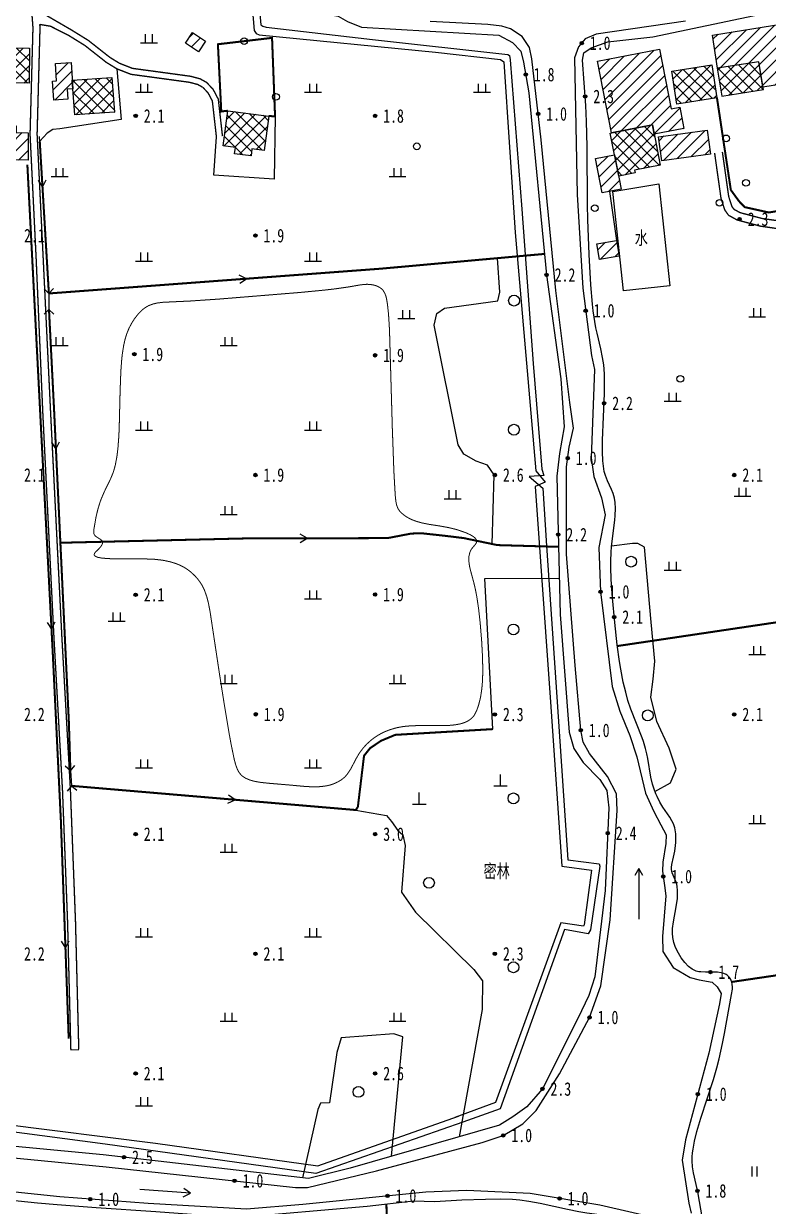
# Model space of a CAD drawing. Header units: metres. Extents: x 494039 to 619385, y 3351420 to 3402703.
# Drawn here: x 586319.9 to 586540.3, y 3394039.4 to 3394389.4 of the extents above; entities that cross this region are included whole.
import ezdxf
from ezdxf.enums import TextEntityAlignment as Align

# ---------------------------------------------------------------- set-up
doc = ezdxf.new("R2010")
doc.units = ezdxf.units.M
for name, pattern in [('2180', [0]), ('2430', [0]), ('2450', [0]), ('4410a', [0]), ('5711', [0]), ('8521', [0]), ('8522', [0]), ('9610', [0])]:
    doc.linetypes.add(name, pattern=pattern)
for name, color, linetype in [('210100', 130, 'Continuous'), ('220200', 130, 'Continuous'), ('220900', 130, '2180'), ('261000', 141, 'Continuous'), ('261301', 141, 'Continuous'), ('310300', 8, 'Continuous'), ('310500', 8, 'Continuous'), ('340703', 8, 'Continuous'), ('380201', 8, '2430'), ('380202', 8, '2450'), ('440100', 8, 'Continuous'), ('510301', 8, 'Continuous'), ('546001', 8, 'Continuous'), ('720100', 8, 'Continuous'), ('760201', 8, '8521'), ('760202', 8, '8522'), ('810100', 8, '9610'), ('810302', 8, 'Continuous'), ('810501', 8, 'Continuous'), ('810600', 8, 'Continuous')]:
    doc.layers.add(name, color=color, linetype=linetype)
doc.layers.add('710101', color=8, linetype='Continuous', lineweight=0)
pattern_1 = [(45, (0, 0), (-1.767766953, 1.767766953), []), (135, (0, 0), (-1.767766953, -1.767766953), [])]
pattern_2 = [(45, (0, 0), (-1.767766953, 1.767766953), [])]

# ---------------------------------------------------------------- blocks, each defined once
blk = doc.blocks.new('of')
at = {"color": 0, "linetype": 'Continuous'}
for p, q in [((-1, 0), (1, 0)), ((0, 0), (0, 1.7))]:
    blk.add_line(p, q, dxfattribs=at)
blk = doc.blocks.new('gc170')
at = {"linetype": 'Continuous'}
blk.add_circle((0, 0), 0.5, dxfattribs=at)
blk = doc.blocks.new('gu')
at = {"flags": 128}
for points in [[(3.75, 0), (-3.75, 0)], [(2.71, -0.6), (3.75, 0), (3.75, 0), (2.71, 0.6)]]:
    blk.add_lwpolyline(points, dxfattribs=at)
blk = doc.blocks.new('p_point')
for radius in [0.25, 0.2, 0.15, 0.1, 0.05]:
    blk.add_circle((0, 0), radius)
blk.add_point((0, 0))
blk = doc.blocks.new('vm')
at = {"linetype": 'Continuous'}
for p, q in [((1.25, 0), (-1.25, 0)), ((-0.5, 0), (-0.5, 1.3)), ((0.5, 1.3), (0.5, 0))]:
    blk.add_line(p, q, dxfattribs=at)
blk = doc.blocks.new('v1')
blk.add_circle((0, 0), 0.8)
blk = doc.blocks.new('ve')
at = {"color": 0, "linetype": 'Continuous'}
for p, q in [((-0.4, 1.5), (-0.4, 0)), ((0.4, 0), (0.4, 1.5))]:
    blk.add_line(p, q, dxfattribs=at)
blk = doc.blocks.new('1-3&1-4')
at = {"layer": '310300', "linetype": 'Continuous'}
h = blk.add_hatch(dxfattribs=at)
h.set_pattern_fill('ANSI31', color=8, scale=20, style=0)
h.set_pattern_definition(pattern_2)
h.paths.add_polyline_path([(586537.526, 3394378.177), (586525.2691, 3394376.2438), (586523.7212, 3394386.0577), (586544.5433, 3394389.3418), (586547.2787, 3394371.9988), (586538.7136, 3394370.6479)])
h = blk.add_hatch(dxfattribs=at)
h.set_pattern_fill('ANSI31', color=8, scale=20, style=0)
h.set_pattern_definition(pattern_2)
h.paths.add_polyline_path([(586373.7784, 3394384.2651), (586371.6401, 3394381.0676), (586367.7959, 3394383.6384), (586369.9342, 3394386.8359)])
h = blk.add_hatch(dxfattribs=at)
h.set_pattern_fill('ANSI31', color=8, scale=20, style=0)
h.set_pattern_definition(pattern_2)
h.paths.add_polyline_path([(586308.1629, 3394371.3825), (586304.522, 3394371.4174), (586304.4247, 3394361.2603), (586308.9399, 3394361.217), (586308.9211, 3394359.2485), (586317.7222, 3394359.1642), (586317.7033, 3394357.1955), (586321.3032, 3394357.161), (586321.2255, 3394349.0494), (586307.6003, 3394349.18), (586307.6231, 3394351.5607), (586296.6613, 3394351.6657), (586296.7095, 3394356.69), (586298.969, 3394356.6683), (586299.1535, 3394375.9196), (586297.3998, 3394375.9364), (586297.4553, 3394381.721), (586308.261, 3394381.6174)])
h = blk.add_hatch(dxfattribs=at)
h.set_pattern_fill('ANSI31', color=8, scale=20, style=0)
h.set_pattern_definition(pattern_2)
h.paths.add_polyline_path([(586493.8982, 3394357.135), (586489.7694, 3394378.3343), (586508.1185, 3394381.908), (586511.5685, 3394364.1942), (586514.0986, 3394364.687), (586515.3224, 3394358.4034), (586506.5258, 3394356.6901), (586505.9808, 3394359.4882)])
h = blk.add_hatch(dxfattribs=at)
h.set_pattern_fill('ANSI31', color=8, scale=20, style=0)
h.set_pattern_definition(pattern_2)
h.paths.add_polyline_path([(586334.5045, 3394370.1777), (586332.8226, 3394370.0608), (586333.0301, 3394367.0764), (586328.8623, 3394366.7866), (586328.4725, 3394372.3925), (586329.6634, 3394372.4754), (586329.3056, 3394377.622), (586333.9643, 3394377.946)])
h = blk.add_hatch(dxfattribs=at)
h.set_pattern_fill('ANSI31', color=8, scale=20, style=0)
h.set_pattern_definition(pattern_2)
h.paths.add_polyline_path([(586508.7311, 3394348.8858), (586507.7882, 3394355.9767), (586522.2023, 3394357.8934), (586523.1452, 3394350.8025)])
h = blk.add_hatch(dxfattribs=at)
h.set_pattern_fill('ANSI31', color=8, scale=20, style=0)
h.set_pattern_definition(pattern_2)
h.paths.add_polyline_path([(586496.7566, 3394340.4717), (586491.1144, 3394339.3728), (586489.137, 3394349.5258), (586494.7792, 3394350.6247)])
h = blk.add_hatch(dxfattribs=at)
h.set_pattern_fill('ANSI31', color=8, scale=20, style=0)
h.set_pattern_definition(pattern_2)
h.paths.add_polyline_path([(586489.5166, 3394324.296), (586495.4041, 3394325.2949), (586496.1959, 3394320.6281), (586490.3084, 3394319.6292)])
at = {"layer": '310500', "linetype": 'Continuous'}
h = blk.add_hatch(dxfattribs=at)
h.set_pattern_fill('ANSI37', color=8, scale=20, style=0)
h.set_pattern_definition(pattern_1)
h.paths.add_polyline_path([(586321.6419, 3394382.1683), (586321.543, 3394371.8439), (586317.1067, 3394371.8864), (586317.0808, 3394369.1891), (586312.5845, 3394369.2322), (586312.6047, 3394371.3399), (586308.1629, 3394371.3825), (586308.2675, 3394382.2964)])
h = blk.add_hatch(dxfattribs=at)
h.set_pattern_fill('ANSI37', color=8, scale=20, style=0)
h.set_pattern_definition(pattern_1)
h.paths.add_polyline_path([(586538.8266, 3394369.9313), (586537.526, 3394378.177), (586525.1938, 3394376.2319), (586526.4943, 3394367.9862)])
h = blk.add_hatch(dxfattribs=at)
h.set_pattern_fill('ANSI37', color=8, scale=20, style=0)
h.set_pattern_definition(pattern_1)
h.paths.add_polyline_path([(586513.2332, 3394365.5907), (586511.6957, 3394375.3388), (586523.5581, 3394377.2098), (586525.0956, 3394367.4617)])
h = blk.add_hatch(dxfattribs=at)
h.set_pattern_fill('ANSI37', color=8, scale=20, style=0)
h.set_pattern_definition(pattern_1)
h.paths.add_polyline_path([(586335.0448, 3394362.4069), (586334.3293, 3394372.6974), (586346.0486, 3394373.5123), (586346.7641, 3394363.2218)])
h = blk.add_hatch(dxfattribs=at)
h.set_pattern_fill('ANSI37', color=8, scale=20, style=0)
h.set_pattern_definition(pattern_1)
h.paths.add_polyline_path([(586392.4485, 3394362.1036), (586391.132, 3394351.9068), (586387.4696, 3394352.3796), (586387.2047, 3394350.3285), (586382.3641, 3394350.9535), (586382.5994, 3394352.7757), (586378.9689, 3394353.2445), (586380.3149, 3394363.6701)])
h = blk.add_hatch(dxfattribs=at)
h.set_pattern_fill('ANSI37', color=8, scale=20, style=0)
h.set_pattern_definition(pattern_1)
h.paths.add_polyline_path([(586505.9808, 3394359.4882), (586508.3075, 3394347.5421), (586500.7131, 3394346.0631), (586500.8648, 3394345.2846), (586496.0036, 3394344.3378), (586493.5253, 3394357.0624)])
at = {"layer": '210100', "color": 141, "linetype": 'Continuous', "flags": 128}
for points in [[(586344.3339, 3394051.0428), (586400.3841, 3394044.9975), (586403.8856, 3394044.9305), (586424.3236, 3394049.8947), (586455.5714, 3394058.3103), (586461.8539, 3394060.3868), (586467.6259, 3394063.8075), (586471.6283, 3394067.7158), (586478.5278, 3394078.5673), (586487.3881, 3394095.3087), (586490.7109, 3394104.6491), (586493.4706, 3394124.2207), (586495.5964, 3394156.5749), (586495.3242, 3394161.4632), (586492.6971, 3394166.6051), (586487.3779, 3394173.3866), (586485.4534, 3394176.7723), (586484.7835, 3394180.2794), (586483.1538, 3394199.4181), (586480.5279, 3394232.4501), (586480.5808, 3394258.2423), (586481.3525, 3394264.1177), (586482.6626, 3394269.6653), (586481.5427, 3394277.2826), (586477.405, 3394310.4946), (586473.077, 3394355.038), (586470.2655, 3394379.029), (586469.6379, 3394382.362), (586467.4749, 3394385.5968), (586463.9874, 3394387.8675), (586461.3988, 3394388.7057), (586457.2516, 3394389.165), (586440.249, 3394390.068)], [(586310.7958, 3394054.3475), (586344.3339, 3394051.0428)], [(586515.7482, 3394390.1784), (586489.3485, 3394386.3286), (586486.1184, 3394384.901), (586484.115, 3394382.5792), (586482.8841, 3394379.3443), (586483.7554, 3394338.8234), (586485.3555, 3394311.1388), (586487.9986, 3394291.2301), (586488.8372, 3394287.03), (586487.8528, 3394260.9175), (586488.6401, 3394255.4203), (586490.9429, 3394249.0986), (586492.0282, 3394244.0102), (586490.0942, 3394234.3649), (586490.6469, 3394221.2867), (586494.0826, 3394193.2184), (586496.3076, 3394185.9596), (586499.2677, 3394178.6958), (586501.3475, 3394172.4109), (586503.9617, 3394161.6678), (586506.3926, 3394156.2021), (586508.444, 3394152.2959), (586510.0692, 3394149.3873), (586509.9666, 3394146.7929), (586509.1105, 3394141.2627), (586508.9423, 3394138.5606), (586509.6078, 3394134.3176), (586509.9782, 3394131.2876), (586508.9732, 3394119.2057), (586509.1189, 3394114.8363), (586512.1164, 3394110.0584), (586517.1365, 3394107.1484), (586519.7916, 3394106.4168), (586523.6361, 3394105.6989), (586525.1628, 3394104.3261), (586526.3619, 3394102.4149), (586525.8238, 3394099.3476), (586522.684, 3394084.7276), (586515.7996, 3394059.1031), (586514.789, 3394053.0759), (586516.7857, 3394040.3454), (586517.5026, 3394037.3992)], [(586511.4108, 3394034.9102), (586490.4228, 3394039.7244), (586469.7729, 3394043.152), (586451.047, 3394044.0794), (586438.936, 3394043.5849), (586402.5189, 3394039.9398), (586385.899, 3394038.5029), (586356.7769, 3394040.1746), (586330.6568, 3394042.1927), (586297.4477, 3394045.608), (586254.8197, 3394050.2267), (586222.9814, 3394052.0599), (586207.949, 3394051.5483), (586202.3652, 3394050.8448), (586197.867, 3394049.034), (586194.2241, 3394046.699), (586191.7574, 3394043.6434), (586189.8499, 3394040.5397), (586187.7619, 3394034.7475)]]:
    blk.add_lwpolyline(points, dxfattribs=at)
at = {"layer": '220200', "color": 141, "linetype": 'Continuous', "const_width": 0.6, "flags": 128}
for points in [[(586327.3864, 3394309.5817), (586324.6828, 3394354.6721)], [(586321.0188, 3394347.7342), (586324.9713, 3394271.3792)], [(586327.3864, 3394309.5817), (586425.6643, 3394316.9181), (586474.0617, 3394321.2863)], [(586328.9697, 3394274.2857), (586327.4192, 3394304.8497)], [(586328.9697, 3394274.2857), (586333.3096, 3394182.6125), (586333.7593, 3394168.331)], [(586324.9713, 3394271.3792), (586328.5535, 3394202.866), (586330.9411, 3394153.4865), (586333.2575, 3394089.002)], [(586807.9192, 3394253.0767), (586748.1738, 3394243.7183), (586669.4096, 3394232.091), (586582.5799, 3394219.3428), (586573.8497, 3394217.9888), (586570.8367, 3394216.4315), (586495.6121, 3394205.2203)], [(586478.2011, 3394234.589), (586460.107, 3394235.0986), (586450.1613, 3394237.1738), (586444.3992, 3394237.8757), (586437.6218, 3394238.6059), (586434.6197, 3394238.5117), (586427.613, 3394237.1693), (586384.927, 3394237.0571), (586330.7922, 3394235.7888)], [(586334.1196, 3394163.8355), (586418.2402, 3394156.6839), (586418.8294, 3394157.6521), (586420.6521, 3394172.7621), (586422.4817, 3394175.0327), (586425.7136, 3394177.1931), (586429.8727, 3394178.9298), (586458.7865, 3394180.631)], [(586529.4843, 3394105.8028), (586566.1211, 3394111.2182), (586658.8253, 3394125.3912), (586735.0058, 3394137.8198)], [(586427.2813, 3394040.0861), (586427.9199, 3393999.3712), (586428.5808, 3393995.3885), (586428.2427, 3393984.5325), (586427.1949, 3393983.8108), (586426.8091, 3393982.5709), (586418.1242, 3393891.4145)]]:
    blk.add_lwpolyline(points, dxfattribs=at)
at = {"layer": '220900', "color": 141, "linetype": 'Continuous'}
for p, q in [((586327.3864, 3394309.5817), (586325.9624, 3394310.9861)), ((586327.3864, 3394309.5817), (586328.7908, 3394311.0057)), ((586327.4192, 3394304.8497), (586326.0148, 3394303.4257)), ((586327.4192, 3394304.8497), (586328.8432, 3394303.4453)), ((586333.7593, 3394168.331), (586332.2366, 3394169.6277)), ((586333.7593, 3394168.331), (586335.056, 3394169.8537)), ((586334.1196, 3394163.8355), (586332.8229, 3394162.3128)), ((586334.1196, 3394163.8355), (586335.6423, 3394162.5388))]:
    blk.add_line(p, q, dxfattribs=at)
at = {"layer": '220900', "color": 141, "linetype": '2180', "flags": 128}
for points, elevation in [([(586327.3864, 3394309.5817), (586327.4192, 3394304.8497)], 2.4608), ([(586333.7593, 3394168.331), (586334.1196, 3394163.8355)], 2.6127)]:
    blk.add_lwpolyline(points, dxfattribs=dict(at, elevation=elevation))
at = {"layer": '261000', "color": 141, "linetype": 'Continuous', "flags": 128}
blk.add_lwpolyline([(586511.135, 3394311.8791), (586497.4633, 3394310.4065), (586494.3048, 3394339.7304), (586507.847, 3394342.0731)], close=True, dxfattribs=at)
at = {"layer": '310300', "color": 8, "linetype": 'Continuous', "flags": 128}
for points in [[(586537.526, 3394378.177), (586525.2691, 3394376.2438), (586523.7212, 3394386.0577), (586544.5433, 3394389.3418), (586547.2787, 3394371.9988), (586538.7136, 3394370.6479)], [(586308.1629, 3394371.3825), (586304.522, 3394371.4174), (586304.4247, 3394361.2603), (586308.9399, 3394361.217), (586308.9211, 3394359.2485), (586317.7222, 3394359.1642), (586317.7033, 3394357.1955), (586321.3032, 3394357.161), (586321.2255, 3394349.0494), (586307.6003, 3394349.18), (586307.6231, 3394351.5607), (586296.6613, 3394351.6657), (586296.7095, 3394356.69), (586298.969, 3394356.6683), (586299.1535, 3394375.9196), (586297.3998, 3394375.9364), (586297.4553, 3394381.721), (586308.261, 3394381.6174)], [(586493.8982, 3394357.135), (586489.7694, 3394378.3343), (586508.1185, 3394381.908), (586511.5685, 3394364.1942), (586514.0986, 3394364.687), (586515.3224, 3394358.4034), (586506.5258, 3394356.6901), (586505.9808, 3394359.4882)], [(586334.5045, 3394370.1777), (586332.8226, 3394370.0608), (586333.0301, 3394367.0764), (586328.8623, 3394366.7866), (586328.4725, 3394372.3925), (586329.6634, 3394372.4754), (586329.3056, 3394377.622), (586333.9643, 3394377.946)]]:
    blk.add_lwpolyline(points, close=True, dxfattribs=at)
for points, elevation in [([(586373.7784, 3394384.2651), (586371.6401, 3394381.0676), (586367.7959, 3394383.6384), (586369.9342, 3394386.8359)], 5.6967), ([(586508.7311, 3394348.8858), (586507.7882, 3394355.9767), (586522.2023, 3394357.8934), (586523.1452, 3394350.8025)], 5.4755), ([(586496.7566, 3394340.4717), (586491.1144, 3394339.3728), (586489.137, 3394349.5258), (586494.7792, 3394350.6247)], 5.8465), ([(586489.5166, 3394324.296), (586495.4041, 3394325.2949), (586496.1959, 3394320.6281), (586490.3084, 3394319.6292)], 4.3533)]:
    blk.add_lwpolyline(points, close=True, dxfattribs=dict(at, elevation=elevation))
at = {"layer": '310500', "color": 8, "linetype": 'Continuous', "flags": 128}
for points, elevation in [([(586321.6419, 3394382.1683), (586321.543, 3394371.8439), (586317.1067, 3394371.8864), (586317.0808, 3394369.1891), (586312.5845, 3394369.2322), (586312.6047, 3394371.3399), (586308.1629, 3394371.3825), (586308.2675, 3394382.2964)], 10.3881), ([(586335.0448, 3394362.4069), (586334.3293, 3394372.6974), (586346.0486, 3394373.5123), (586346.7641, 3394363.2218)], 6.3743)]:
    blk.add_lwpolyline(points, close=True, dxfattribs=dict(at, elevation=elevation))
for points in [[(586538.8266, 3394369.9313), (586537.526, 3394378.177), (586525.1938, 3394376.2319), (586526.4943, 3394367.9862)], [(586513.2332, 3394365.5907), (586511.6957, 3394375.3388), (586523.5581, 3394377.2098), (586525.0956, 3394367.4617)], [(586392.4485, 3394362.1036), (586391.132, 3394351.9068), (586387.4696, 3394352.3796), (586387.2047, 3394350.3285), (586382.3641, 3394350.9535), (586382.5994, 3394352.7757), (586378.9689, 3394353.2445), (586380.3149, 3394363.6701)], [(586505.9808, 3394359.4882), (586508.3075, 3394347.5421), (586500.7131, 3394346.0631), (586500.8648, 3394345.2846), (586496.0036, 3394344.3378), (586493.5253, 3394357.0624)]]:
    blk.add_lwpolyline(points, close=True, dxfattribs=at)
at = {"layer": '380201', "color": 8, "linetype": '2430', "const_width": 0.6, "flags": 128}
for points in [[(586392.4485, 3394362.1036), (586394.3199, 3394362.0021), (586393.4298, 3394385.2306), (586377.4084, 3394383.3495), (586378.4051, 3394363.4477), (586380.3149, 3394363.6701)], [(586525.0956, 3394367.4617), (586529.1956, 3394340.209), (586531.6055, 3394336.8978), (586533.2935, 3394335.1339), (586540.4302, 3394333.55), (586545.9371, 3394334.4309), (586546.1418, 3394332.6497), (586549.8425, 3394333.0349)]]:
    blk.add_lwpolyline(points, dxfattribs=at)
at = {"layer": '380202', "color": 8, "linetype": '2450', "elevation": 4.5319, "flags": 128}
blk.add_lwpolyline([(586493.2625, 3394339.7912), (586495.4041, 3394325.2949)], dxfattribs=at)
at = {"layer": '440100', "color": 8, "linetype": '4410a', "const_width": 0.4, "flags": 128}
for points in [[(586317.9228, 3394448.1326), (586319.2618, 3394443.3151), (586320.0004, 3394439.9134), (586320.4454, 3394418.8996), (586322.6758, 3394388.1942), (586321.8202, 3394356.6919), (586323.6244, 3394319.8574)], [(586324.372, 3394393.609), (586326.7052, 3394391.8494), (586334.1115, 3394387.5479), (586339.064, 3394384.478), (586345.4234, 3394379.4692), (586348.2777, 3394377.7136), (586352.1315, 3394376.2067), (586369.3331, 3394373.8657), (586372.1195, 3394373.1211), (586374.0499, 3394372.0555)], [(586372.9287, 3394370.6085), (586374.5024, 3394368.9417), (586375.7592, 3394366.558), (586376.9622, 3394355.9388)], [(586524.3938, 3394351.1639), (586526.2839, 3394337.7691), (586527.4044, 3394334.2887), (586528.5178, 3394332.7263)], [(586530.102, 3394334.5053), (586531.9283, 3394333.4995), (586538.3807, 3394331.7907), (586574.1476, 3394326.6003), (586677.6786, 3394313.2504), (586731.5662, 3394306.0985), (586776.236, 3394301.0121), (586799.6387, 3394298.6112), (586803.7656, 3394300.7777)], [(586323.6244, 3394319.8574), (586325.5862, 3394274.3064)], [(586325.5862, 3394274.3064), (586328.8729, 3394208.0492), (586331.4148, 3394162.5724), (586332.9189, 3394123.633), (586333.8892, 3394085.7479)]]:
    blk.add_lwpolyline(points, dxfattribs=at)
at = {"layer": '440100', "color": 8, "linetype": 'Continuous', "const_width": 0.4, "flags": 128}
for points in [[(586324.6911, 3394389.2154), (586324.7619, 3394388.2415), (586323.9056, 3394356.7146), (586325.7059, 3394319.9593)], [(586324.6911, 3394389.2154), (586327.8473, 3394388.6872), (586333.1807, 3394385.9969), (586338.0248, 3394382.9943), (586344.3866, 3394377.9835), (586347.4681, 3394376.0882), (586351.6718, 3394374.4445), (586368.9778, 3394372.0885), (586371.4389, 3394371.4308), (586372.9287, 3394370.6085)], [(586374.0499, 3394372.0555), (586375.9871, 3394370.0038), (586377.5205, 3394367.0954), (586378.7587, 3394356.148)], [(586526.6936, 3394351.4884), (586528.5559, 3394338.2911), (586529.5048, 3394335.3433), (586530.102, 3394334.5053)], [(586528.5178, 3394332.7263), (586531.0578, 3394331.3274), (586537.9151, 3394329.5114), (586573.8325, 3394324.2992), (586677.377, 3394310.9475), (586731.282, 3394303.7933), (586775.9825, 3394298.7034), (586803.2522, 3394295.822), (586804.5425, 3394295.6474)], [(586325.7059, 3394319.9593), (586327.8952, 3394274.4058)], [(586327.8952, 3394274.4058), (586331.2167, 3394208.1728), (586333.7593, 3394162.6832), (586335.2647, 3394123.7083), (586336.2355, 3394085.808)]]:
    blk.add_lwpolyline(points, dxfattribs=at)
at = {"layer": '546001', "color": 8, "linetype": '5711', "flags": 128}
for points in [[(586341.5681, 3394428.1646), (586351.1365, 3394424.0868), (586352.6038, 3394423.9235), (586387.2579, 3394420.8559), (586390.1174, 3394389.1246), (586390.7478, 3394388.6488), (586391.6759, 3394388.3597), (586423.1478, 3394384.75), (586463.2294, 3394380.3113), (586463.6993, 3394380.0252), (586463.9067, 3394378.703), (586467.3835, 3394334.5181), (586470.6659, 3394288.8779), (586473.2524, 3394257.5658), (586473.834, 3394255.7394), (586469.4861, 3394255.3692), (586473.6057, 3394251.9773), (586474.604, 3394234.9012), (586477.7662, 3394188.6851), (586480.9808, 3394141.9385), (586490.1957, 3394140.7377), (586490.4255, 3394140.107), (586487.6938, 3394121.2456), (586486.9871, 3394120.0751), (586479.984, 3394121.2728), (586460.9175, 3394068.2713), (586449.8442, 3394064.2742), (586406.3668, 3394049.0646), (586344.0682, 3394057.7415), (586313.4395, 3394061.8436), (586312.1928, 3394060.7705), (586312.5003, 3394065.212), (586309.0103, 3394062.2803), (586271.326, 3394065.4619), (586207.4158, 3394070.8154), (586206.9851, 3394070.7119), (586206.5585, 3394070.0179), (586205.1184, 3394042.8259), (586204.8314, 3394042.1199), (586204.2531, 3394041.2985), (586203.1905, 3394041.3616), (586166.5785, 3394041.5259)], [(586327.6402, 3394424.9166), (586350.1275, 3394422.5734), (586384.5294, 3394419.3605), (586385.2416, 3394419.0189), (586385.4285, 3394418.7212), (586388.1157, 3394387.462), (586388.7431, 3394386.53), (586389.6305, 3394386.1738), (586441.7943, 3394380.993), (586461.0163, 3394378.864), (586461.9826, 3394378.1837), (586465.4184, 3394327.6169), (586471.4931, 3394257.0438), (586474.2491, 3394253.7093), (586471.2894, 3394252.4751), (586475.9085, 3394187.1852), (586479.1459, 3394140.03), (586488.0089, 3394138.865), (586485.8186, 3394122.7139), (586485.5735, 3394122.3111), (586478.9203, 3394123.3266), (586459.5626, 3394070.0731), (586447.5086, 3394065.6973)], [(586164.839, 3394043.8058), (586202.8539, 3394044.0403), (586204.7584, 3394073.1007), (586308.7164, 3394064.5816), (586310.8437, 3394065.2066), (586310.0827, 3394060.467), (586313.5016, 3394063.7908), (586358.9675, 3394058.0497), (586407.0128, 3394051.3979), (586448.5636, 3394066.0699)]]:
    blk.add_lwpolyline(points, dxfattribs=at)
at = {"layer": '710101', "color": 8, "linetype": 'Continuous', "const_width": 0.3, "elevation": 2, "flags": 128}
blk.add_lwpolyline([(586341.1367, 3394232.978), (586340.9898, 3394232.7875), (586340.8315, 3394232.4489), (586340.8368, 3394232.1611), (586340.9875, 3394231.9184), (586341.2671, 3394231.7157), (586341.8959, 3394231.4761), (586343.0585, 3394231.2559), (586344.9115, 3394231.1012), (586346.1823, 3394231.0551), (586354.3975, 3394231.0387), (586357.7165, 3394230.9516), (586358.8527, 3394230.8762), (586360.7612, 3394230.6609), (586361.6475, 3394230.516), (586363.3108, 3394230.1513), (586364.8557, 3394229.6801), (586365.5921, 3394229.4005), (586366.8327, 3394228.8307), (586367.8544, 3394228.2489), (586368.612, 3394227.737), (586369.5429, 3394226.9987), (586370.6023, 3394225.9977), (586371.4191, 3394225.0834), (586372.1569, 3394224.1074), (586372.5532, 3394223.4957), (586373.3787, 3394221.8833), (586374.1118, 3394219.8401), (586374.5981, 3394217.9571), (586375.1051, 3394215.3078), (586377.8738, 3394196.9742), (586379.2017, 3394188.5307), (586380.7483, 3394179.2372), (586381.3273, 3394176.0789), (586382.2791, 3394171.4978), (586382.7106, 3394169.9399), (586383.1328, 3394168.8253), (586383.5502, 3394168.017), (586383.7915, 3394167.6487), (586384.2061, 3394167.1439), (586384.5239, 3394166.839), (586384.8676, 3394166.5636), (586385.6242, 3394166.0919), (586386.9036, 3394165.5503), (586388.3169, 3394165.1642), (586390.0852, 3394164.8557), (586392.74, 3394164.5789), (586398.5634, 3394164.0884), (586403.5516, 3394163.6278), (586405.9739, 3394163.5421), (586407.7654, 3394163.6079), (586409.5354, 3394163.8381), (586410.7026, 3394164.1132), (586411.9252, 3394164.539), (586413.0218, 3394165.0634), (586413.9082, 3394165.6094), (586414.7194, 3394166.2437), (586415.0815, 3394166.5873), (586415.7081, 3394167.3038), (586416.6801, 3394168.7645), (586418.3432, 3394171.9438), (586419.2442, 3394173.4924), (586420.4542, 3394175.1057), (586421.5085, 3394176.2424), (586422.6513, 3394177.2845), (586423.2523, 3394177.7671), (586424.638, 3394178.7276), (586426.0221, 3394179.4947), (586426.7387, 3394179.8302), (586428.216, 3394180.4134), (586429.749, 3394180.8846), (586430.5359, 3394181.0783), (586431.9875, 3394181.354), (586433.4766, 3394181.5322), (586436.204, 3394181.6694), (586444.4955, 3394181.6646), (586445.8216, 3394181.7251), (586447.5295, 3394181.889), (586449.144, 3394182.185), (586449.9061, 3394182.3977), (586450.9789, 3394182.8181), (586451.6387, 3394183.1787), (586452.5281, 3394183.8651), (586453.0422, 3394184.4374), (586453.3023, 3394184.8076), (586453.9863, 3394186.139), (586454.5295, 3394187.6759), (586454.9918, 3394189.4465), (586455.1856, 3394190.3986), (586455.5111, 3394192.5728), (586455.7126, 3394194.9258), (586455.7968, 3394197.8628), (586455.7175, 3394201.9775), (586455.4609, 3394206.6868), (586455.0261, 3394212.0029), (586454.5656, 3394216.1659), (586454.0319, 3394219.7731), (586453.5605, 3394222.2119), (586453.1173, 3394224.0678), (586452.0233, 3394228.1262), (586451.8491, 3394228.9705), (586451.6805, 3394230.2169), (586451.6505, 3394230.8282), (586451.7028, 3394231.824), (586451.9748, 3394232.9718), (586452.3122, 3394233.7015), (586452.5357, 3394234.054), (586453.5498, 3394235.2586), (586453.8694, 3394235.7286), (586453.9539, 3394235.9402), (586453.9889, 3394236.2907), (586453.8143, 3394236.7964), (586453.4914, 3394237.1988), (586453.2324, 3394237.4317), (586452.5928, 3394237.877), (586452.0936, 3394238.158), (586450.827, 3394238.7399), (586448.6601, 3394239.5082), (586447.6107, 3394239.8141), (586445.6459, 3394240.2876), (586442.945, 3394240.774), (586439.8886, 3394241.2449), (586437.748, 3394241.6678), (586436.1533, 3394242.1171), (586434.8153, 3394242.6303), (586433.9306, 3394243.057), (586432.8999, 3394243.6674), (586431.7364, 3394244.5896), (586431.2129, 3394245.157), (586430.8315, 3394245.6995), (586430.5635, 3394246.2173), (586430.2887, 3394246.9917), (586430.0637, 3394248.0629), (586429.8804, 3394249.8704), (586429.4844, 3394256.8548), (586429.0226, 3394269.7161), (586428.2195, 3394297.5551), (586428.1194, 3394300.0039), (586427.8841, 3394303.5933), (586427.5776, 3394306.4307), (586427.2888, 3394308.1435), (586427.1489, 3394308.6933), (586426.8391, 3394309.5588), (586426.3006, 3394310.4742), (586426.0246, 3394310.7875), (586425.5112, 3394311.2169), (586424.858, 3394311.6006), (586424.4727, 3394311.7724), (586423.5937, 3394312.0574), (586423.108, 3394312.1626), (586421.6882, 3394312.2913), (586420.995, 3394312.2741), (586419.5025, 3394312.1121), (586416.1808, 3394311.525), (586412.0223, 3394310.9304), (586408.9006, 3394310.5712), (586401.6122, 3394309.8691), (586377.6218, 3394307.9133), (586369.1884, 3394307.3433), (586361.1528, 3394306.9695), (586359.506, 3394306.7599), (586358.2423, 3394306.4731), (586356.9032, 3394305.9716), (586356.1133, 3394305.5316), (586355.199, 3394304.8626), (586353.9469, 3394303.6522), (586352.7149, 3394302.0906), (586351.8518, 3394300.7267), (586351.107, 3394299.2957), (586350.4059, 3394297.5705), (586349.9119, 3394295.9345), (586349.5365, 3394294.2797), (586349.1355, 3394291.772), (586348.9467, 3394290.0877), (586348.6935, 3394286.6998), (586348.4698, 3394280.7373), (586348.1957, 3394269.6553), (586348.0758, 3394267.1135), (586347.8202, 3394263.7486), (586347.5125, 3394261.2537), (586347.048, 3394258.7978), (586346.613, 3394257.1914), (586346.3465, 3394256.4004), (586345.6739, 3394254.7652), (586343.7892, 3394250.8911), (586342.8031, 3394248.5822), (586342.474, 3394247.6527), (586341.9025, 3394245.7638), (586341.3409, 3394243.4259), (586340.7288, 3394239.8702), (586340.6557, 3394238.914), (586340.7391, 3394238.389), (586340.8995, 3394238.0568), (586341.1967, 3394237.732), (586341.7603, 3394237.3368), (586342.6048, 3394236.8349), (586343.038, 3394236.4885), (586343.2239, 3394236.226), (586343.2959, 3394235.8666), (586343.2117, 3394235.4654), (586343.1055, 3394235.2199), (586342.7505, 3394234.6566), (586342.1986, 3394234.0202)], close=True, dxfattribs=at)
at = {"layer": '760201', "color": 8, "linetype": '8521', "flags": 128}
for points in [[(586359.0352, 3394037.8771), (586382.8258, 3394036.0555), (586421.5403, 3394039.4197), (586435.2413, 3394041.0283), (586441.5862, 3394040.8501), (586449.6003, 3394041.2656), (586456.6062, 3394041.5399), (586461.1005, 3394041.5866), (586464.5849, 3394041.4698), (586466.7692, 3394041.281), (586469.3703, 3394040.9284), (586472.7564, 3394040.2987), (586480.8428, 3394038.5046), (586484.1834, 3394037.8358), (586486.5449, 3394037.462), (586494.0361, 3394036.4699), (586497.6938, 3394035.785), (586501.4907, 3394034.902), (586507.2238, 3394033.3367), (586510.7923, 3394032.2209), (586516.0049, 3394030.4052), (586517.119, 3394030.1446), (586517.5959, 3394030.0862), (586518.3919, 3394030.0973), (586519.0247, 3394030.2477), (586519.3204, 3394030.3805), (586519.6291, 3394030.5779), (586520.0349, 3394030.9558), (586520.404, 3394031.4515), (586520.7204, 3394032.0768), (586520.861, 3394032.4989), (586520.998, 3394033.2759), (586521.007, 3394034.2477), (586520.8254, 3394035.6818), (586519.3848, 3394043.6567), (586518.1301, 3394049.2852), (586517.8475, 3394051.12), (586517.7374, 3394052.8643), (586517.7662, 3394054.021), (586517.8628, 3394055.1749), (586518.0154, 3394056.3265), (586518.4505, 3394058.6242), (586519.1656, 3394061.4894), (586520.3547, 3394065.4928), (586524.0646, 3394076.9188), (586525.0705, 3394080.3514), (586525.7404, 3394083.0039), (586526.724, 3394087.5902), (586527.2882, 3394090.5183), (586529.394, 3394102.0718), (586529.6477, 3394103.697), (586529.6825, 3394104.2338), (586529.6361, 3394105.1399), (586529.507, 3394105.73), (586529.3372, 3394106.1856), (586529.1725, 3394106.5154), (586528.7608, 3394107.1274), (586528.0781, 3394107.7927), (586527.7684, 3394108.0006), (586527.1021, 3394108.3193), (586526.3827, 3394108.5289), (586525.2273, 3394108.6879), (586524.4207, 3394108.721), (586521.7206, 3394108.6863), (586520.2954, 3394108.7454), (586519.707, 3394108.8227), (586518.9534, 3394108.9954), (586518.4935, 3394109.157), (586517.7344, 3394109.5439), (586516.6966, 3394110.3289), (586515.5442, 3394111.5566), (586514.5172, 3394112.9555), (586513.6865, 3394114.2943), (586513.3159, 3394114.9775), (586512.7272, 3394116.2525), (586512.3117, 3394117.4362), (586511.9874, 3394118.9678), (586511.9024, 3394120.2796), (586511.9514, 3394121.6117), (586512.1985, 3394123.6367), (586513.018, 3394128.072), (586513.3689, 3394130.4516), (586513.45, 3394131.4626), (586513.4606, 3394132.798), (586513.3245, 3394134.1141), (586513.0995, 3394135.0848), (586512.7613, 3394136.0146), (586511.8628, 3394138.1274), (586511.6246, 3394139.1187), (586511.5974, 3394139.6529), (586511.6936, 3394140.5804), (586512.2268, 3394142.7623), (586512.5846, 3394144.4712), (586512.8225, 3394146.1947), (586512.8923, 3394147.0551), (586512.9204, 3394148.759), (586512.8712, 3394149.5967), (586512.705, 3394150.8264), (586512.575, 3394151.4261), (586512.2059, 3394152.5868), (586511.7784, 3394153.4955), (586511.097, 3394154.6028), (586509.0843, 3394157.5009), (586508.1704, 3394159.0489), (586507.3631, 3394160.6447), (586507.0023, 3394161.4593), (586506.3771, 3394163.1217), (586506.0086, 3394164.3692), (586505.5457, 3394166.3979), (586504.601, 3394171.8993), (586504.3368, 3394173.2673), (586503.9497, 3394174.9139), (586503.3425, 3394176.9375), (586502.9483, 3394178.0801), (586499.6408, 3394186.5499), (586498.7637, 3394189.1036), (586498.0796, 3394191.5335), (586497.3788, 3394194.5424), (586496.6309, 3394198.4089), (586496.2584, 3394200.6292), (586495.5603, 3394205.5874), (586494.8198, 3394212.2238), (586494.1542, 3394219.476), (586493.7815, 3394224.9292), (586493.654, 3394228.579), (586493.6525, 3394230.4114), (586493.7482, 3394232.8662), (586493.903, 3394234.6426), (586494.8619, 3394242.4702), (586494.9776, 3394243.8775), (586495.0446, 3394245.9659), (586494.96, 3394247.6775), (586494.7656, 3394249.0212), (586494.4242, 3394250.3354), (586493.9253, 3394251.6044), (586492.7236, 3394254.1161), (586492.0805, 3394255.6974), (586491.741, 3394256.9224), (586491.5905, 3394257.6714), (586491.3016, 3394260.048), (586491.1784, 3394262.7146), (586491.2016, 3394266.1803), (586491.8029, 3394279.977), (586491.8403, 3394282.2599), (586491.7758, 3394285.8345), (586491.5769, 3394288.4167), (586491.2552, 3394290.5871), (586490.7018, 3394293.1897), (586489.5923, 3394297.7817), (586489.2482, 3394299.3858), (586488.9124, 3394301.2839), (586488.4832, 3394304.4663), (586488.2794, 3394306.3835), (586487.8058, 3394312.1549), (586487.2645, 3394321.1582), (586486.8289, 3394331.4565), (586486.7456, 3394335.7764), (586486.6324, 3394353.0507), (586486.4966, 3394360.4493), (586486.2721, 3394365.2412), (586485.3141, 3394378.6419)], [(586187.1455, 3393974.0773), (586186.7956, 3393978.705), (586186.5512, 3393983.5944), (586186.4958, 3393986.146), (586186.5059, 3393988.8943), (586186.6699, 3393993.9316), (586187.0766, 3394000.799), (586188.2761, 3394016.6529), (586188.9641, 3394024.2526), (586189.5705, 3394029.4579), (586189.9799, 3394032.2857), (586190.3557, 3394034.4828), (586190.8697, 3394036.8821), (586191.1369, 3394037.9005), (586191.6653, 3394039.5794), (586192.2494, 3394041.0659), (586192.6393, 3394041.9004), (586192.9182, 3394042.4237), (586193.4724, 3394043.2881), (586194.0287, 3394043.9527), (586194.3773, 3394044.2833), (586195.0598, 3394044.7911), (586196.0312, 3394045.3438), (586197.6019, 3394046.0923), (586199.5329, 3394046.9026), (586202.4804, 3394047.9222), (586205.2172, 3394048.6322), (586206.37, 3394048.8628), (586208.6936, 3394049.2258), (586211.6252, 3394049.5299), (586213.3955, 3394049.6491), (586217.5495, 3394049.7887), (586222.3228, 3394049.7783), (586228.9029, 3394049.5803), (586235.0332, 3394049.28), (586246.3039, 3394048.5643), (586259.7705, 3394047.5589), (586269.4804, 3394046.7194), (586277.058, 3394045.9333), (586282.3941, 3394045.3188), (586315.4723, 3394041.299), (586324.0207, 3394040.3871), (586329.8363, 3394039.8778), (586341.3768, 3394039.0506), (586359.0352, 3394037.8771)]]:
    blk.add_lwpolyline(points, dxfattribs=at)
at = {"layer": '760202', "color": 8, "linetype": '8522', "flags": 128}
for points in [[(586485.3141, 3394378.6419), (586485.7031, 3394380.8042), (586487.8723, 3394382.2483), (586492.8248, 3394384.0253), (586506.0925, 3394385.5323), (586547.9493, 3394394.3337), (586589.82, 3394404.972), (586602.657, 3394406.3741), (586624.7998, 3394405.7987), (586627.578, 3394405.2136), (586630.2923, 3394403.0086), (586631.6264, 3394400.3535), (586634.7339, 3394391.8266), (586636.7124, 3394384.1711), (586638.9026, 3394371.41), (586640.6225, 3394369.9945), (586643.7226, 3394369.0291), (586648.5362, 3394369.97), (586649.8986, 3394371.9056), (586650.2665, 3394374.6309), (586649.6701, 3394400.6146), (586650.8687, 3394402.2812), (586653.7111, 3394403.316), (586672.5101, 3394403.3023), (586690.398, 3394399.9727), (586705.7309, 3394393.9588), (586710.8733, 3394391.1977), (586725.4466, 3394384.5402), (586744.2852, 3394377.3147), (586771.2464, 3394364.0399), (586773.6872, 3394371.4024), (586764.7831, 3394375.899), (586756.3053, 3394381.0585), (586719.1452, 3394395.7481), (586715.6176, 3394397.5263), (586711.8501, 3394399.8192), (586707.4917, 3394402.656), (586682.2453, 3394413.3333), (586671.9042, 3394414.7612), (586660.2259, 3394415.6858), (586640.8888, 3394417.7173), (586621.9582, 3394417.1515), (586612.0117, 3394417.0122), (586611.8644, 3394419.164), (586590.4811, 3394415.5192), (586584.1361, 3394414.5535)], [(586374.0482, 3394393.5826), (586378.7151, 3394392.2363), (586386.0303, 3394394.5615), (586392.0409, 3394395.4695), (586413.035, 3394391.6757), (586415.7248, 3394390.038), (586419.8835, 3394388.3909), (586460.502, 3394386.0749), (586464.6143, 3394383.8663), (586467.0613, 3394381.3444), (586467.8616, 3394378.0554), (586469.4286, 3394368.9855), (586474.6657, 3394315.0678), (586478.8437, 3394284.3435), (586479.9235, 3394270.1129), (586478.5349, 3394262.2565), (586477.6935, 3394255.5418), (586478.6869, 3394214.5336), (586481.3751, 3394179.7448), (586482.7278, 3394174.9389), (586485.4868, 3394170.7572), (586490.3813, 3394165.7115), (586492.5432, 3394162.4775), (586493.0726, 3394157.288), (586492.0559, 3394132.8341), (586488.9152, 3394107.3134), (586487.152, 3394101.7501), (586483.9339, 3394095.0081), (586473.4328, 3394074.1178), (586468.8623, 3394068.7895), (586464.7173, 3394065.8571), (586460.7267, 3394063.4206), (586416.5304, 3394050.6683), (586404.1754, 3394047.5756), (586343.4641, 3394054.6347)], [(586343.4641, 3394054.6347), (586297.5916, 3394058.9764), (586269.0325, 3394061.7679), (586263.3228, 3394062.3725), (586256.1894, 3394063.2163), (586252.9195, 3394063.6657), (586242.4513, 3394065.251), (586240.3557, 3394065.5115), (586236.9983, 3394065.8148), (586234.475, 3394065.9068), (586232.7893, 3394065.8779), (586231.4363, 3394065.7856), (586230.7166, 3394065.695), (586229.7482, 3394065.5004), (586227.3609, 3394064.7421), (586226.3391, 3394064.4881), (586225.0075, 3394064.2967), (586223.2673, 3394064.222), (586221.1096, 3394064.3044), (586217.3426, 3394064.6009), (586215.1185, 3394064.7141), (586206.6641, 3394064.9427), (586205.2157, 3394065.0377), (586203.0634, 3394065.2652), (586201.9985, 3394065.4293), (586200.2444, 3394065.7993), (586199.0571, 3394066.1389), (586197.5792, 3394066.6814), (586195.4278, 3394067.7051), (586194.0481, 3394068.5109), (586192.723, 3394069.4068), (586191.0016, 3394070.7925), (586190.0012, 3394071.7684), (586189.2512, 3394072.6339), (586188.8161, 3394073.2124), (586187.9558, 3394074.5288), (586186.0537, 3394077.7825)]]:
    blk.add_lwpolyline(points, dxfattribs=at)
at = {"layer": '810100', "color": 8, "linetype": '9610', "flags": 128}
for points in [[(586347.4681, 3394376.0882), (586348.7906, 3394361.072), (586330.5923, 3394358.3007), (586328.5396, 3394358.0765), (586326.871, 3394357.0333), (586324.6828, 3394354.6721)], [(586394.3199, 3394362.0021), (586394.0482, 3394343.3996), (586376.1755, 3394344.5487), (586376.9622, 3394355.9388)], [(586458.5846, 3394235.4163), (586459.1809, 3394255.9408), (586457.2281, 3394258.7884), (586453.8609, 3394259.9175), (586450.1487, 3394261.9938), (586448.5467, 3394264.812), (586441.3812, 3394300.224), (586442.2304, 3394303.6379), (586444.438, 3394305.2349), (586460.2572, 3394307.3825), (586460.8493, 3394309.9704), (586460.1784, 3394320.0332)], [(586506.7127, 3394162.1963), (586511.3443, 3394164.738), (586513.004, 3394168.7327), (586510.9099, 3394174.9844), (586507.2574, 3394182.9293), (586505.5204, 3394190.0927), (586506.174, 3394195.3844), (586506.6936, 3394200.7813), (586505.6045, 3394212.3182), (586503.6369, 3394234.526), (586501.6695, 3394235.5457), (586500.0501, 3394235.6104), (586493.9211, 3394234.787)], [(586418.2402, 3394156.6839), (586427.3008, 3394155.0668), (586428.7739, 3394153.2482), (586430.6725, 3394150.6262), (586432.1208, 3394149.384), (586432.7758, 3394146.2212), (586431.69, 3394132.3256), (586435.8639, 3394126.4664), (586453.1671, 3394109.477), (586455.7102, 3394106.0852), (586455.6549, 3394097.6658), (586448.7605, 3394059.9679)], [(586428.8164, 3394054.2133), (586432.1098, 3394089.5996), (586429.4965, 3394090.4543), (586413.8586, 3394089.2908), (586412.643, 3394084.8707), (586410.4171, 3394070.0076), (586407.7981, 3394069.9443), (586407.0032, 3394068.0325), (586402.4865, 3394047.772)]]:
    blk.add_lwpolyline(points, dxfattribs=at)
for points, elevation in [([(586458.7865, 3394180.631), (586456.3987, 3394225.1647), (586478.427, 3394225.2645)], 2.7675), ([(586333.8892, 3394085.7479), (586336.2355, 3394085.808)], 2.9699)]:
    blk.add_lwpolyline(points, dxfattribs=dict(at, elevation=elevation))
at = {"layer": '261301', "color": 141, "linetype": 'Continuous', "xscale": 2, "yscale": 2}
for p, rotation in [((586325.05, 3394348.5493, 2.3448), 273.4326485702828), ((586378.433, 3394313.3923, 2.3448), 4.268535573724633), ((586329.1256, 3394270.9932, 2.2733), 272.7107217484179), ((586396.3, 3394237.087, 2.3448), 0.148969026734014), ((586327.7775, 3394217.7082, 2.3091), 272.991471068032), ((586375.0337, 3394160.3571, 3.1307), 355.1421597338895), ((586501.954, 3394131.8855, 1.2014), 90.0002104591497), ((586332.0252, 3394123.3081, 2.9163), 272.0575498619688), ((586361.8307, 3394043.8321, 1.2014), 355.6005259699941)]:
    blk.add_blockref('gu', p, dxfattribs=dict(at, rotation=rotation))
at = {"layer": '340703', "color": 8, "linetype": 'Continuous', "xscale": 2, "yscale": 2}
for p in [(586461.0331, 3394163.8394, 3.948), (586437.0141, 3394158.4619, 4.6029)]:
    blk.add_blockref('of', p, dxfattribs=at)
at = {"layer": '510301', "color": 8, "linetype": 'Continuous', "xscale": 2, "yscale": 2}
for p in [(586385.1563, 3394384.2576, 4.3025), (586394.5946, 3394367.7812, 3.7666), (586436.2848, 3394353.1301, 2.7047), (586527.7962, 3394355.4787, 3.405), (586533.6706, 3394342.3226, 3.405), (586488.9312, 3394334.8324, 5.3838), (586525.8356, 3394336.4173, 3.7764), (586514.2404, 3394284.3007, 2.7345)]:
    blk.add_blockref('gc170', p, dxfattribs=at)
at = {"layer": '720100', "color": 8, "linetype": 'Continuous', "xscale": 2, "yscale": 2, "zscale": 2}
for p in [(586485.0687, 3394383.6845, 1.0106), (586468.4982, 3394374.3708, 1.8327), (586486.0915, 3394367.901, 2.2693), (586353.0713, 3394362.1272, 2.1226), (586423.9261, 3394362.1274, 1.8288), (586472.176, 3394362.7268, 1.0106), (586531.7995, 3394331.582, 2.2949), (586388.4986, 3394326.6999, 1.9137), (586474.6657, 3394315.0678, 2.2336), (586486.2389, 3394304.4847, 1.0106), (586352.6811, 3394291.5706, 1.9319), (586423.926, 3394291.2726, 1.9068), (586491.6966, 3394277.0608, 2.1979), (586480.9217, 3394260.8376, 1.0106), (586388.4985, 3394255.8451, 1.9313), (586459.3533, 3394255.8453, 2.6117), (586530.2081, 3394255.8454, 2.0707), (586478.1137, 3394238.1951, 2.1622), (586353.071, 3394220.4177, 2.0569), (586423.906, 3394220.4798, 1.9366), (586490.6469, 3394221.2867, 1.0106), (586494.6691, 3394213.8051, 2.0907), (586388.611, 3394185.0091, 1.9226), (586459.3531, 3394184.9905, 2.2701), (586530.2079, 3394184.9906, 2.0691), (586484.7835, 3394180.2794, 1.0106), (586492.7626, 3394149.83, 2.3765), (586353.0709, 3394149.5629, 2.1178), (586423.9257, 3394149.563, 3.021), (586509.1855, 3394137.0101, 1.0106), (586388.4982, 3394114.1356, 2.0999), (586459.353, 3394114.1357, 2.3001), (586523.139, 3394108.7125, 1.6707), (586487.3881, 3394095.3087, 1.0106), (586353.0707, 3394078.7081, 2.0815), (586423.9255, 3394078.7082, 2.6416), (586473.4328, 3394074.1178, 2.2693), (586519.4252, 3394072.5979, 1.0106), (586461.8539, 3394060.3868, 1.0106), (586349.6148, 3394053.9195, 2.4966), (586382.3182, 3394046.946, 1.0106), (586339.6488, 3394041.498, 1.0106), (586427.5914, 3394042.4494, 1.0106), (586478.541, 3394041.6966, 1.0106), (586519.3217, 3394043.9532, 1.8449)]:
    blk.add_blockref('p_point', p, dxfattribs=at)
at = {"layer": '810302', "color": 8, "linetype": 'Continuous', "xscale": 2, "yscale": 2}
for p in [(586356.9909, 3394383.6927, 2.605), (586355.5637, 3394369.0662), (586405.5637, 3394369.0662), (586455.5637, 3394369.0662), (586330.5637, 3394344.0662), (586430.5637, 3394344.0662), (586355.5637, 3394319.0662), (586405.5637, 3394319.0662), (586433.1439, 3394302.052), (586536.9763, 3394302.5863), (586330.5637, 3394294.0662), (586380.5637, 3394294.0662), (586511.9763, 3394277.5863), (586355.5637, 3394269.0662), (586405.5637, 3394269.0662), (586532.6456, 3394249.4595), (586446.8614, 3394248.7275), (586380.5637, 3394244.0662), (586511.9763, 3394227.5863), (586405.5637, 3394219.0662), (586347.4431, 3394212.5007), (586536.9763, 3394202.5863), (586380.5637, 3394194.0662), (586430.5637, 3394194.0662), (586355.5637, 3394169.0662), (586405.5637, 3394169.0662), (586536.9763, 3394152.5863), (586380.5637, 3394144.0662), (586355.5637, 3394119.0662), (586405.5637, 3394119.0662), (586380.5637, 3394094.0662), (586430.5637, 3394094.0662), (586355.5637, 3394069.0662)]:
    blk.add_blockref('vm', p, dxfattribs=at)
at = {"layer": '810501', "color": 8, "linetype": 'Continuous', "xscale": 2, "yscale": 2}
for p in [(586465.0496, 3394307.467), (586465.0124, 3394269.2446), (586499.6943, 3394230.1965, 2.605), (586464.8771, 3394210.134), (586504.6095, 3394184.6966, 2.605), (586464.8771, 3394160.134), (586439.8771, 3394135.134), (586464.8771, 3394110.134), (586419.0085, 3394073.2521, 3.0515)]:
    blk.add_blockref('v1', p, dxfattribs=at)
at = {"layer": '810600', "color": 8, "linetype": 'Continuous', "xscale": 2, "yscale": 2}
blk.add_blockref('ve', (586536.1841, 3394048.2128, 2.2478), dxfattribs=at)
at = {"color": 8, "width": 0.75}
blk.add_text('水', height=4, dxfattribs=at).set_placement((586502.7215, 3394326.0206, 3.2855), align=Align.MIDDLE_CENTER)
at = {"color": 8, "linetype": 'Continuous', "width": 0.75}
blk.add_text('密林', height=4, dxfattribs=at).set_placement((586459.9152, 3394138.6853), align=Align.MIDDLE)
at = {"layer": '720100', "color": 8, "width": 0.75}
for s, p in [('1.0', (586487.4687, 3394383.6845, 1.0106)), ('1.8', (586470.8982, 3394374.3708, 1.8327)), ('2.3', (586488.4915, 3394367.901, 2.2693)), ('2.1', (586355.4713, 3394362.1272, 2.1226)), ('1.8', (586426.3261, 3394362.1274, 1.8288)), ('1.0', (586474.576, 3394362.7268, 1.0106)), ('2.3', (586534.1995, 3394331.582, 2.2949)), ('2.1', (586320.0439, 3394326.6998, 2.0863)), ('1.9', (586390.8986, 3394326.6999, 1.9137)), ('2.2', (586477.0657, 3394315.0678, 2.2336)), ('1.0', (586488.6389, 3394304.4847, 1.0106)), ('1.9', (586355.0811, 3394291.5706, 1.9319)), ('1.9', (586426.326, 3394291.2726, 1.9068)), ('2.2', (586494.0966, 3394277.0608, 2.1979)), ('1.0', (586483.3217, 3394260.8376, 1.0106)), ('2.1', (586320.0437, 3394255.845, 2.0612)), ('1.9', (586390.8985, 3394255.8451, 1.9313)), ('2.6', (586461.7533, 3394255.8453, 2.6117)), ('2.1', (586532.6081, 3394255.8454, 2.0707)), ('2.2', (586480.5137, 3394238.1951, 2.1622)), ('2.1', (586355.471, 3394220.4177, 2.0569)), ('1.9', (586426.306, 3394220.4798, 1.9366)), ('1.0', (586493.0469, 3394221.2867, 1.0106)), ('2.1', (586497.0691, 3394213.8051, 2.0907)), ('2.2', (586320.0436, 3394184.9902, 2.1586)), ('1.9', (586391.011, 3394185.0091, 1.9226)), ('2.3', (586461.7531, 3394184.9905, 2.2701)), ('2.1', (586532.6079, 3394184.9906, 2.0691)), ('1.0', (586487.1835, 3394180.2794, 1.0106)), ('2.1', (586355.4709, 3394149.5629, 2.1178)), ('3.0', (586426.3257, 3394149.563, 3.021)), ('2.4', (586495.1626, 3394149.83, 2.3765)), ('1.0', (586511.5855, 3394137.0101, 1.0106)), ('2.2', (586320.0434, 3394114.1354, 2.1744)), ('2.1', (586390.8982, 3394114.1356, 2.0999)), ('2.3', (586461.753, 3394114.1357, 2.3001)), ('1.7', (586525.539, 3394108.7125, 1.6707)), ('1.0', (586489.7881, 3394095.3087, 1.0106)), ('2.1', (586355.4707, 3394078.7081, 2.0815)), ('2.6', (586426.3255, 3394078.7082, 2.6416)), ('2.3', (586475.8328, 3394074.1178, 2.2693)), ('1.0', (586521.8252, 3394072.5979, 1.0106)), ('1.0', (586464.2539, 3394060.3868, 1.0106)), ('2.5', (586352.0148, 3394053.9195, 2.4966)), ('1.0', (586384.7182, 3394046.946, 1.0106)), ('1.8', (586521.7217, 3394043.9532, 1.8449)), ('1.0', (586342.0488, 3394041.498, 1.0106)), ('1.0', (586429.9914, 3394042.4494, 1.0106)), ('1.0', (586480.941, 3394041.6966, 1.0106))]:
    blk.add_text(s, height=4, dxfattribs=at).set_placement(p, align=Align.MIDDLE_LEFT)

msp = doc.modelspace()

# ---------------------------------------------------------------- block references
msp.add_blockref('1-3&1-4', (0, 0))

doc.saveas('drawing.dxf')
